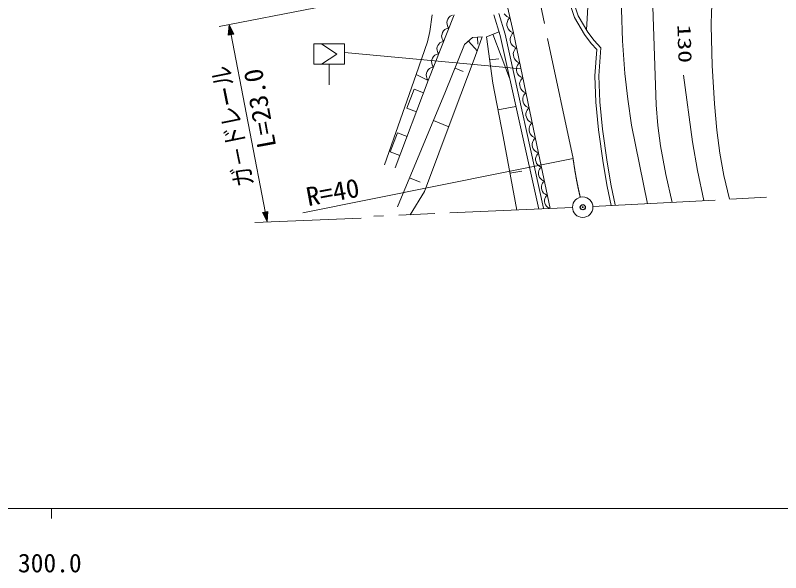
# Model space of a CAD drawing. Units: millimetres, scale not verified. Extents: x 40000 to 680000, y 20000 to 380000.
# Drawn here: x 364467 to 439372, y 198715 to 253234 of the extents above; entities that cross this region are included whole.
import ezdxf
from ezdxf.enums import TextEntityAlignment as Align

# ---------------------------------------------------------------- set-up
doc = ezdxf.new("R2010")
doc.units = ezdxf.units.MM
doc.header["$LTSCALE"] = 1000
doc.header["$PDMODE"] = 32
doc.header["$PDSIZE"] = 500
doc.linetypes.add('CHAIN', pattern=[18.5, 12, -1.5, 3.5, -1.5])
for name, color, linetype, lineweight in [('M-BGD', 7, 'Continuous', 13), ('M-BMK', 2, 'CHAIN', 13), ('M-BMK-SRVR', 3, 'Continuous', 13), ('M-STR-HTXT', 7, 'Continuous', 13), ('M-STR-STRC', 7, 'Continuous', 13), ('M-TTL-BAND', 7, 'Continuous', 13)]:
    doc.layers.add(name, color=color, linetype=linetype, lineweight=lineweight)
doc.layers.add('M-OTRS', color=6, linetype='Continuous')
doc.styles.add('ＭＳ ゴシック', font='')
doc.styles.get('ＭＳ ゴシック').set_extended_font_data('MS Gothic')

msp = doc.modelspace()

# ---------------------------------------------------------------- linework, layer by layer
at = {"layer": 'M-BGD'}
for p, q in [((411137, 260597), (413211, 251527)), ((418339, 255685), (419184, 253018)), ((418731, 255775), (419552, 253182)), ((407419, 253283), (404886, 246861)), ((405267, 253288), (405039, 251658)), ((407149, 253209), (407030, 253135)), ((407258, 253256), (407149, 253209)), ((411305, 253265), (411922, 251247)), ((411783, 253411), (412406, 251374)), ((412325, 253392), (412462, 253227)), ((412462, 253227), (412584, 253123)), ((419552, 253182), (420495, 251595)), ((406741, 252708), (406705, 252541)), ((406705, 252541), (406722, 252354)), ((406803, 252864), (406741, 252708)), ((406890, 253010), (406803, 252864)), ((407030, 253135), (406890, 253010)), ((412621, 252627), (412574, 252432)), ((412584, 253123), (412699, 253051)), ((412682, 252764), (412621, 252627)), ((412750, 252872), (412682, 252764)), ((412699, 253051), (412876, 252993)), ((412876, 252993), (412750, 252872)), ((419184, 253018), (420162, 251373)), ((406377, 251708), (406289, 251562)), ((406516, 251833), (406377, 251708)), ((406636, 251906), (406516, 251833)), ((406745, 251954), (406636, 251906)), ((406722, 252354), (406759, 252219)), ((406906, 251981), (406745, 251954)), ((406759, 252219), (406806, 252110)), ((406806, 252110), (406906, 251981)), ((412574, 252432), (412585, 252249)), ((412585, 252249), (412625, 252074)), ((412625, 252074), (412694, 251905)), ((412694, 251905), (412822, 251750)), ((412822, 251750), (412936, 251653)), ((405039, 251658), (404810, 250628)), ((406227, 251405), (406192, 251239)), ((406192, 251239), (406208, 251052)), ((406208, 251052), (406245, 250917)), ((406289, 251562), (406227, 251405)), ((408440, 250386), (409199, 251054)), ((409199, 251054), (410170, 251145)), ((410170, 251145), (409472, 249203)), ((409684, 251100), (409747, 250425)), ((410595, 251145), (411811, 251610)), ((411202, 246593), (410595, 251145)), ((411203, 251378), (412846, 247081)), ((411922, 251247), (415687, 234278)), ((411922, 251247), (415687, 234278)), ((412406, 251374), (416175, 234386)), ((412950, 251166), (412899, 250971)), ((412899, 250971), (412906, 250789)), ((412936, 251653), (413044, 251585)), ((413013, 251302), (412950, 251166)), ((413083, 251408), (413013, 251302)), ((413044, 251585), (413210, 251531)), ((413211, 251527), (413083, 251408)), ((413211, 251527), (415678, 239754)), ((420162, 251373), (420829, 250483)), ((420495, 251595), (421123, 250755)), ((404810, 250628), (403708, 247450)), ((405819, 250289), (405762, 250144)), ((405901, 250425), (405819, 250289)), ((406030, 250541), (405901, 250425)), ((406141, 250609), (406030, 250541)), ((406242, 250653), (406141, 250609)), ((406392, 250678), (406242, 250653)), ((406245, 250917), (406293, 250808)), ((406293, 250808), (406392, 250678)), ((406558, 245773), (408440, 250386)), ((408819, 250720), (409689, 249731)), ((412906, 250789), (412943, 250613)), ((412943, 250613), (413009, 250443)), ((413009, 250443), (413134, 250285)), ((413134, 250285), (413247, 250186)), ((413247, 250186), (413354, 250116)), ((420829, 250483), (421363, 249905)), ((421123, 250755), (421774, 250050)), ((405754, 249442), (405645, 249395)), ((405762, 250144), (405729, 249989)), ((405729, 249989), (405744, 249816)), ((405744, 249816), (405779, 249690)), ((405915, 249469), (405754, 249442)), ((405779, 249690), (405823, 249589)), ((405823, 249589), (405915, 249469)), ((413257, 249698), (413206, 249503)), ((413206, 249503), (413214, 249321)), ((413321, 249834), (413257, 249698)), ((413391, 249940), (413321, 249834)), ((413354, 250116), (413519, 250059)), ((413519, 250059), (413391, 249940)), ((421363, 249905), (421185, 247327)), ((421774, 250050), (421585, 247320)), ((405236, 248894), (405201, 248727)), ((405201, 248727), (405217, 248540)), ((405298, 249050), (405236, 248894)), ((405386, 249196), (405298, 249050)), ((405526, 249321), (405386, 249196)), ((405645, 249395), (405526, 249321)), ((409472, 249203), (407317, 243497)), ((410898, 248869), (411802, 248990)), ((413214, 249321), (413251, 249145)), ((413251, 249145), (413317, 248975)), ((413317, 248975), (413442, 248817)), ((413442, 248817), (413555, 248718)), ((413555, 248718), (413661, 248648)), ((405012, 248019), (404872, 247894)), ((405131, 248093), (405012, 248019)), ((405240, 248140), (405131, 248093)), ((405217, 248540), (405254, 248405)), ((405401, 248167), (405240, 248140)), ((405254, 248405), (405302, 248296)), ((405302, 248296), (405401, 248167)), ((407499, 248080), (408304, 247752)), ((413565, 248230), (413514, 248035)), ((413514, 248035), (413521, 247853)), ((413629, 248366), (413565, 248230)), ((413698, 248472), (413629, 248366)), ((413661, 248648), (413827, 248591)), ((413827, 248591), (413698, 248472)), ((400585, 238613), (403708, 247450)), ((403708, 247450), (404886, 246861)), ((404723, 247591), (404687, 247425)), ((404687, 247425), (404704, 247238)), ((404704, 247238), (404741, 247103)), ((404784, 247748), (404723, 247591)), ((404872, 247894), (404784, 247748)), ((413521, 247853), (413558, 247677)), ((413558, 247677), (413625, 247506)), ((413625, 247506), (413750, 247349)), ((413750, 247349), (413862, 247250)), ((413862, 247250), (413969, 247180)), ((421185, 247327), (421274, 244748)), ((421585, 247320), (421673, 244775)), ((404886, 246861), (401646, 238319)), ((404741, 247103), (404788, 246994)), ((404788, 246994), (404887, 246864)), ((412203, 241373), (411202, 246593)), ((413873, 246762), (413822, 246567)), ((413822, 246567), (413829, 246385)), ((413936, 246897), (413873, 246762)), ((414006, 247004), (413936, 246897)), ((413969, 247180), (414134, 247123)), ((414134, 247123), (414006, 247004)), ((401884, 234514), (406558, 245773)), ((403496, 246015), (402786, 244145)), ((404431, 245661), (403496, 246015)), ((413829, 246385), (413866, 246208)), ((413866, 246208), (413932, 246038)), ((413932, 246038), (414057, 245881)), ((414057, 245881), (414170, 245782)), ((414170, 245782), (414277, 245712)), ((414277, 245712), (414442, 245655)), ((414180, 245293), (414129, 245099)), ((414129, 245099), (414137, 244916)), ((414244, 245429), (414180, 245293)), ((414313, 245536), (414244, 245429)), ((414442, 245655), (414313, 245536)), ((411702, 243983), (413459, 244320)), ((414137, 244916), (414174, 244740)), ((414174, 244740), (414240, 244570)), ((414240, 244570), (414365, 244413)), ((414365, 244413), (414478, 244314)), ((414478, 244314), (414584, 244244)), ((414584, 244244), (414749, 244187)), ((421274, 244748), (421540, 242036)), ((421673, 244775), (421938, 242083)), ((402786, 244145), (403721, 243791)), ((407317, 243497), (404525, 236001)), ((414488, 243825), (414437, 243631)), ((414437, 243631), (414444, 243448)), ((414444, 243448), (414481, 243272)), ((414551, 243961), (414488, 243825)), ((414621, 244068), (414551, 243961)), ((414749, 244187), (414621, 244068)), ((405390, 242959), (406885, 242338)), ((414481, 243272), (414547, 243102)), ((414547, 243102), (414672, 242944)), ((414672, 242944), (414785, 242845)), ((414785, 242845), (414892, 242776)), ((414892, 242776), (415057, 242718)), ((415057, 242718), (414929, 242600)), ((414796, 242357), (414744, 242163)), ((414744, 242163), (414752, 241980)), ((414752, 241980), (414789, 241804)), ((414859, 242493), (414796, 242357)), ((414929, 242600), (414859, 242493)), ((421540, 242036), (421985, 238791)), ((421938, 242083), (422379, 238859)), ((401876, 241744), (401166, 239874)), ((402811, 241389), (401876, 241744)), ((413541, 234185), (412203, 241373)), ((414789, 241804), (414855, 241634)), ((414855, 241634), (414980, 241476)), ((414980, 241476), (415093, 241377)), ((415093, 241377), (415199, 241308)), ((415199, 241308), (415365, 241250)), ((415365, 241250), (415236, 241131)), ((415103, 240889), (415052, 240694)), ((415052, 240694), (415060, 240512)), ((415060, 240512), (415096, 240336)), ((415167, 241025), (415103, 240889)), ((415236, 241131), (415167, 241025)), ((401166, 239874), (402101, 239519)), ((415096, 240336), (415163, 240166)), ((415163, 240166), (415288, 240008)), ((415288, 240008), (415400, 239909)), ((415400, 239909), (415507, 239840)), ((415507, 239840), (415672, 239782)), ((415678, 239754), (415558, 239643)), ((415678, 239754), (416804, 234326)), ((415433, 239417), (415385, 239235)), ((415385, 239235), (415392, 239065)), ((415392, 239065), (415426, 238901)), ((415493, 239544), (415433, 239417)), ((415558, 239643), (415493, 239544)), ((415426, 238901), (415488, 238742)), ((415488, 238742), (415604, 238594)), ((415604, 238594), (415709, 238502)), ((415709, 238502), (415808, 238437)), ((415842, 238272), (415777, 238173)), ((415808, 238437), (415963, 238383)), ((415963, 238383), (415842, 238272)), ((421985, 238791), (422385, 236483)), ((422379, 238859), (422776, 236567)), ((412872, 237779), (414046, 237997)), ((415718, 238046), (415670, 237865)), ((415670, 237865), (415676, 237694)), ((415676, 237694), (415710, 237530)), ((415710, 237530), (415772, 237371)), ((415777, 238173), (415718, 238046)), ((403053, 237329), (404075, 236905)), ((415772, 237371), (415888, 237224)), ((415888, 237224), (415993, 237131)), ((415993, 237131), (416093, 237066)), ((416062, 236802), (416002, 236675)), ((416127, 236901), (416062, 236802)), ((416093, 237066), (416247, 237012)), ((416247, 237012), (416127, 236901)), ((404525, 236001), (403098, 233732)), ((416002, 236675), (415954, 236494)), ((415954, 236494), (415961, 236324)), ((415961, 236324), (415995, 236159)), ((415995, 236159), (416056, 236000)), ((416056, 236000), (416173, 235853)), ((422385, 236483), (422785, 234615)), ((422776, 236567), (423177, 234699)), ((416173, 235853), (416278, 235760)), ((416304, 235329), (416259, 235160)), ((416278, 235760), (416377, 235695)), ((416359, 235446), (416304, 235329)), ((416420, 235538), (416359, 235446)), ((416377, 235695), (416531, 235641)), ((416531, 235641), (416420, 235538)), ((416259, 235160), (416265, 235002)), ((416265, 235002), (416297, 234849)), ((416297, 234849), (416354, 234702)), ((416354, 234702), (416462, 234565)), ((416462, 234565), (416560, 234479)), ((416560, 234479), (416652, 234418)), ((416652, 234418), (416795, 234368))]:
    msp.add_line(p, q, dxfattribs=at)
for points in [[(420374, 251799), (420570, 255194), (420864, 258442), (422241, 267874), (423018, 272200), (423878, 276366), (424800, 279430), (425850, 282561), (426674, 284865), (427718, 287462), (431939, 296064), (432948, 298019), (434074, 299977), (434893, 301242), (435847, 302521), (436655, 303497), (437771, 304654), (438396, 305150), (439146, 305584), (440076, 305965)], [(440393, 301535), (439289, 300833), (437680, 299442), (435972, 297804), (434673, 296250), (433270, 294384), (431666, 291729), (430182, 289079), (429533, 287628), (428940, 286034), (428015, 283391), (427222, 280795), (426411, 277362), (425680, 273824), (424370, 264374), (424068, 261792), (423860, 259144), (423770, 256604), (423782, 253804), (423900, 250742), (424127, 247540), (424399, 245019), (424780, 242480), (426332, 234806)], [(434368, 235240), (433817, 237576), (433411, 239765), (433121, 241990), (432899, 244580), (432680, 248327), (432556, 252212), (432596, 253647), (432764, 255440), (433165, 257645)], [(428765, 234938), (428136, 237666), (427602, 240475), (427339, 242458), (427182, 244464), (426863, 254079)], [(431863, 235105), (431246, 238041), (430753, 240862), (429867, 247372)]]:
    msp.add_lwpolyline(points, dxfattribs=at)
at = {"layer": 'M-BMK'}
for p, q in [((419059, 239220), (415570, 255632)), ((420993, 234518), (438179, 235445)), ((418996, 234421), (399565, 233579))]:
    msp.add_line(p, q, dxfattribs=at)
msp.add_arc((458701, 244555), 40000, 187.66452, 193.17822, dxfattribs=at)
at = {"layer": 'M-BMK-SRVR'}
for radius in [1000, 40]:
    msp.add_circle((419995, 234465), radius, dxfattribs=at)
at = {"layer": 'M-OTRS'}
msp.add_point((419995, 234465), dxfattribs=at)
at = {"layer": 'M-STR-HTXT'}
for p, q in [((384403, 252138), (393840, 253959)), ((385299, 251292), (385384, 252327)), ((385370, 251347), (385437, 252052)), ((385384, 252327), (385849, 251399)), ((389110, 233023), (385384, 252327)), ((385437, 252052), (385763, 251423)), ((385441, 251401), (385468, 251895)), ((385468, 251895), (385677, 251447)), ((385849, 251399), (385299, 251292)), ((385763, 251423), (385370, 251347)), ((385677, 251447), (385441, 251401)), ((385512, 251456), (385513, 251660)), ((385590, 251471), (385512, 251456)), ((385513, 251660), (385590, 251471)), ((392597, 233911), (419059, 239220)), ((388645, 233951), (389195, 234057)), ((389110, 233023), (388645, 233951)), ((388732, 233927), (389124, 234003)), ((389057, 233297), (388732, 233927)), ((388818, 233903), (389053, 233949)), ((389027, 233455), (388818, 233903)), ((388904, 233879), (388982, 233894)), ((388981, 233690), (388904, 233879)), ((388982, 233894), (388981, 233690)), ((389053, 233949), (389027, 233455)), ((389124, 234003), (389057, 233297)), ((389195, 234057), (389110, 233023)), ((398329, 233381), (387918, 232976))]:
    msp.add_line(p, q, dxfattribs=at)
at = {"layer": 'M-STR-STRC'}
for p, q in [((393697, 250445), (396697, 250445)), ((393697, 250445), (393697, 248445)), ((394447, 250445), (395947, 249445)), ((396697, 250445), (396697, 248445)), ((395947, 249445), (394447, 248445)), ((396697, 249608), (413948, 248011)), ((396697, 248445), (393697, 248445)), ((395197, 248445), (395197, 246445))]:
    msp.add_line(p, q, dxfattribs=at)
at = {"layer": 'M-TTL-BAND'}
for p, q in [((40000, 205000), (579000, 205000)), ((368000, 205000), (368000, 204000))]:
    msp.add_line(p, q, dxfattribs=at)

# ---------------------------------------------------------------- texts
at = {"layer": 'M-BGD', "style": 'ＭＳ ゴシック', "width": 1.4}
msp.add_text('130', height=1320, rotation=271.7, dxfattribs=at).set_placement((428866, 252305), align=Align.BOTTOM_LEFT)
at = {"layer": 'M-STR-HTXT', "style": 'ＭＳ ゴシック'}
for s, rotation, width, p in [('ガ－ドレール', 101.5, 0.8, (388336, 236781)), ('L=23.0', 100.4, 1.05, (390542, 240514)), ('R=40', 10.5, 1.05, (393224, 234020))]:
    msp.add_text(s, height=1833, rotation=rotation, dxfattribs=dict(at, width=width)).set_placement(p, align=Align.BOTTOM_LEFT)
at = {"layer": 'M-TTL-BAND', "style": 'ＭＳ ゴシック'}
msp.add_text('300.0', height=1833, dxfattribs=at).set_placement((367844, 198195), align=Align.BOTTOM_CENTER)

doc.saveas('drawing.dxf')
